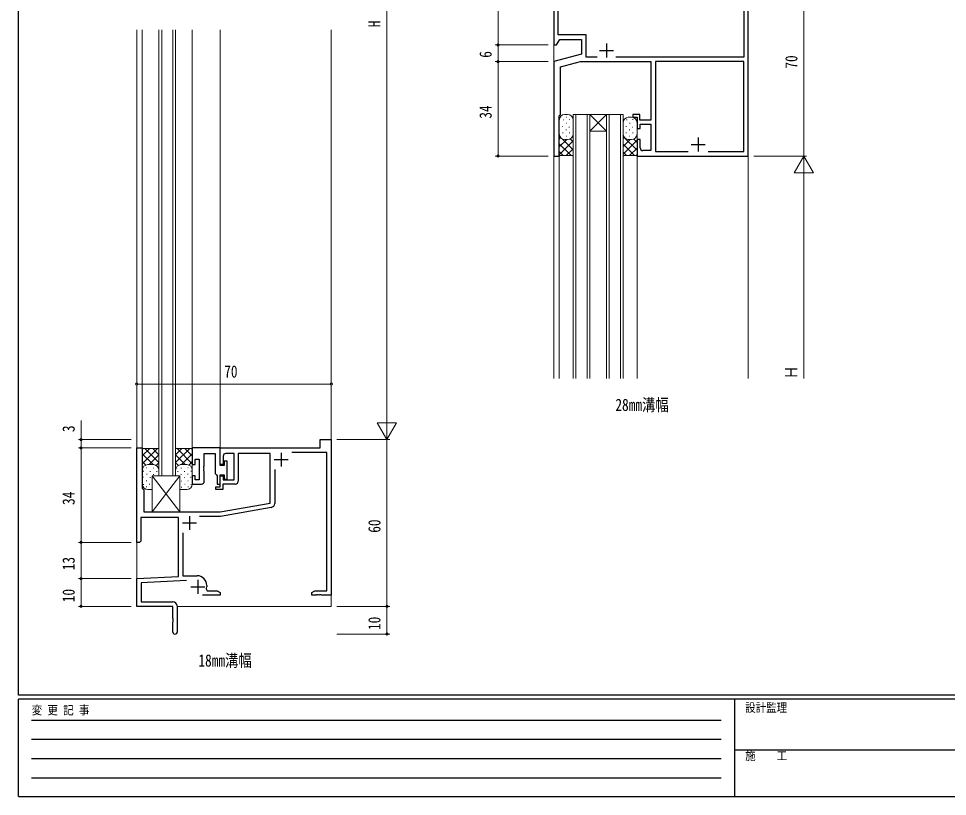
# Model space of a CAD drawing. Units: millimetres on the paper. Extents: x -397 to 397, y -282 to 282.
# Drawn here: x -393.9 to -59.8, y -282.1 to -2.2 of the extents above; entities that cross this region are included whole.
import ezdxf
from ezdxf.enums import TextEntityAlignment as Align

# ---------------------------------------------------------------- set-up
doc = ezdxf.new("R2010")
doc.units = ezdxf.units.MM
for name, color, linetype in [('0-1_USER1', 92, 'Continuous'), ('0-2_YKK_11', 134, 'Continuous'), ('0-7_YKK_ZWAK', 134, 'Continuous')]:
    doc.layers.add(name, color=color, linetype=linetype)
for name, color, linetype, lineweight in [('0-3_YKK_12', 40, 'Continuous', 18), ('0-4_YKK_13', 120, 'Continuous', 18), ('0-6_YKK_D', 200, 'Continuous', 18)]:
    doc.layers.add(name, color=color, linetype=linetype, lineweight=lineweight)
doc.styles.add('ＭＳ ゴシック', font='')
doc.styles.get('ＭＳ ゴシック').set_extended_font_data('MS Gothic')

msp = doc.modelspace()

# ---------------------------------------------------------------- linework, layer by layer
at = {"layer": '0-2_YKK_11'}
for p, q in [((-182.4, -11.2), (-182.4, -16.2)), ((-184.9, -13.7), (-179.9, -13.7)), ((-149.4, -45), (-149.4, -50)), ((-151.9, -47.5), (-146.9, -47.5)), ((-299.4, -158.4), (-299.4, -163.4)), ((-301.9, -160.9), (-296.9, -160.9)), ((-301.77, -164.47), (-301.77, -176.635)), ((-334.9, -183.7), (-329.9, -183.7)), ((-332.4, -181.2), (-332.4, -186.2)), ((-331.9, -206.7), (-326.9, -206.7)), ((-329.4, -204.2), (-329.4, -209.2)), ((-326.2, -206.2), (-326.2, -206.7)), ((-336.9, -213.57), (-336.9, -222.95))]:
    msp.add_line(p, q, dxfattribs=at)
for points in [[(-201.4, 18.3), (-201.4, -11.7), (-200.4, -11.7), (-199.245, -9.7), (-191.4, -9.7), (-191.4, -15.02), (-201.4, -17.7), (-201.4, -51.7), (-199.4, -51.7), (-199.4, -37.2), (-198.9, -36.7), (-198.9, -19.618), (-191.741, -17.7), (-166.4, -17.7), (-166.4, -38.7), (-170.4, -38.7), (-170.4, -36.7), (-172.9, -36.7), (-172.9, -37.7), (-171.4, -37.7), (-171.4, -41.7), (-170.3, -41.7), (-170.3, -40.2), (-166.4, -40.2), (-166.4, -49.7), (-169.3, -49.7)], [(-170.3, -48.7), (-170.3, -45.7), (-171.4, -45.7), (-171.4, -51.7), (-131.4, -51.7), (-131.4, 18.3), (-134.942, 18.3), (-135.125, 18.18), (-135.675, 18.18), (-135.858, 18.3), (-135.942, 18.3), (-136.125, 18.18), (-136.675, 18.18), (-136.858, 18.3), (-140.4, 18.3), (-140.4, 17.3), (-139.309, 16.67), (-133.03, 16.67), (-133.03, -16.07), (-179.037, -16.07)], [(-185.763, -16.07), (-189.77, -16.07), (-189.77, -8.07), (-199.77, -8.07), (-199.77, 16.67)], [(-145.813, -50.07), (-133.03, -50.07), (-133.03, -17.7), (-164.77, -17.7), (-164.77, -50.07), (-152.987, -50.07)], [(-320.3, -159.7), (-320.3, -162.7), (-321.4, -162.7), (-321.4, -156.7), (-285.4, -156.7), (-285.4, -153.7), (-281.4, -153.7), (-281.4, -209.7), (-284.942, -209.7), (-285.125, -209.58), (-285.675, -209.58), (-285.858, -209.7), (-285.942, -209.7), (-286.125, -209.58), (-286.675, -209.58), (-286.858, -209.7), (-288.4, -209.7), (-288.4, -208.7), (-287.309, -208.07), (-283.03, -208.07), (-283.03, -158.33), (-295.613, -158.33)], [(-338.4, -222.95), (-338.4, -219.371), (-338.257, -219.179), (-338.257, -218.221), (-338.4, -218.029), (-338.4, -213.7), (-351.4, -213.7), (-351.4, -203.7), (-336.4, -202.914), (-336.4, -181.7), (-349.9, -181.7), (-349.9, -190.2), (-350.4, -190.7), (-351.4, -190.7), (-351.4, -156.7), (-349.4, -156.7), (-349.4, -171.2), (-348.9, -171.7), (-348.9, -179.7), (-321.4, -179.7), (-303.4, -176.526), (-303.4, -158.7), (-314.9, -158.7), (-314.9, -168.7)], [(-321.4, -156.7), (-331.4, -156.7), (-331.4, -162.7), (-330.4, -162.7), (-330.4, -160.7), (-328.9, -160.7), (-328.9, -168.2), (-330.4, -168.2), (-330.4, -166.7), (-331.4, -166.7), (-331.4, -169.7), (-328.1, -169.7)], [(-327.1, -168.7), (-327.1, -165.158), (-327.22, -164.975), (-327.22, -164.425), (-327.1, -164.242), (-327.1, -164.158), (-327.22, -163.975), (-327.22, -163.425), (-327.1, -163.242), (-327.1, -158.7), (-323.2, -158.7), (-323.2, -165.9), (-322.7, -166.4), (-322.4, -166.7), (-322.4, -169.7), (-321.4, -169.7), (-321.4, -166.4), (-320, -166.4), (-320, -167.9), (-318.9, -167.9), (-318.9, -161.5), (-320, -161.5), (-320, -163), (-321.4, -163), (-321.4, -156.7)], [(-315.9, -169.7), (-320.4, -169.7), (-320.4, -171.7), (-322.9, -171.7), (-322.9, -170.7), (-321.4, -170.7), (-321.4, -166.7), (-320.3, -166.7), (-320.3, -168.2), (-316.4, -168.2), (-316.4, -158.7), (-319.3, -158.7)], [(-303.01, -178.112), (-321.257, -181.33), (-328.83, -181.33)], [(-334.77, -187.27), (-334.77, -202.7), (-329.7, -202.7)], [(-333.513, -204.395), (-349.77, -205.247), (-349.77, -212.07), (-338.4, -212.07)], [(-326.353, -207.678), (-326.068, -208.07), (-322.491, -208.07), (-321.4, -208.7), (-321.4, -209.7), (-327.75, -209.7)]]:
    msp.add_lwpolyline(points, dxfattribs=at)
for centre, radius, start, end in [((-169.3, -48.7), 1, 180.00001, 269.99999), ((-319.3, -159.7), 1, 90.00001, 179.99999), ((-328.1, -168.7), 1, 270.00001, 359.99999), ((-315.9, -168.7), 1, 270.00001, 359.99999), ((-303.27, -176.635), 1.5, 280.00001, 359.99999), ((-329.7, -206.2), 3.5, 0.00001, 89.99999), ((-329.4, -206.7), 3.2, 342.19882, 359.99998), ((-338.4, -213.57), 1.5, 0.00001, 89.99999), ((-337.65, -222.95), 0.75, 179.99999, 0.00001)]:
    msp.add_arc(centre, radius, start, end, dxfattribs=at)
at = {"layer": '0-3_YKK_12'}
for p, q in [((-201.4, 18.3), (-201.4, -131.7)), ((-131.4, 18.3), (-131.4, -131.7)), ((-351.4, -213.7), (-351.4, -6.2)), ((-349.4, -6.2), (-349.4, -157)), ((-343.4, -166.7), (-343.4, -6.2)), ((-342.4, -166.7), (-342.4, -6.2)), ((-338.4, -166.7), (-338.4, -6.2)), ((-337.4, -166.7), (-337.4, -6.2)), ((-331.4, -157), (-331.4, -6.2)), ((-321.4, -157), (-321.4, -6.2)), ((-194.4, -36.7), (-194.4, -131.7)), ((-188.4, -36.7), (-194.4, -36.7)), ((-193.4, -36.7), (-193.4, -131.7)), ((-189.4, -36.7), (-189.4, -131.7)), ((-182.4, -36.7), (-188.4, -42.7)), ((-182.4, -36.7), (-188.4, -36.7)), ((-188.4, -36.7), (-188.4, -131.7)), ((-188.4, -36.7), (-182.4, -42.7)), ((-176.4, -36.7), (-182.4, -36.7)), ((-182.4, -131.7), (-182.4, -36.7)), ((-181.4, -131.7), (-181.4, -36.7)), ((-177.4, -131.7), (-177.4, -36.7)), ((-176.4, -131.7), (-176.4, -36.7)), ((-188.4, -42.7), (-182.4, -42.7)), ((-199.4, -131.7), (-199.4, -51.4)), ((-171.4, -51.4), (-171.4, -131.7)), ((-343.4, -166.7), (-337.4, -166.7))]:
    msp.add_line(p, q, dxfattribs=at)
msp.add_lwpolyline([(-336.9, -213.7), (-281.4, -213.7), (-281.4, -6.2)], dxfattribs=at)
at = {"layer": '0-4_YKK_13'}
for p, q in [((-197.4, -36.7), (-196.4, -36.7)), ((-199.4, -51.7), (-199.4, -38.7)), ((-198.024, -38.617), (-197.824, -38.617)), ((-196.941, -39.844), (-196.741, -39.844)), ((-196.845, -37.678), (-196.645, -37.678)), ((-195.858, -38.544), (-195.658, -38.544)), ((-194.4, -38.7), (-194.4, -51.7)), ((-176.4, -51.7), (-176.4, -39.7)), ((-175.224, -38.617), (-175.024, -38.617)), ((-174.6, -37.7), (-173.4, -37.7)), ((-174.141, -39.844), (-173.941, -39.844)), ((-173.058, -38.544), (-172.858, -38.544)), ((-171.4, -39.7), (-171.4, -51.7)), ((-198.264, -41.071), (-198.064, -41.071)), ((-198.216, -43.261), (-198.016, -43.261)), ((-197.013, -42.274), (-196.813, -42.274)), ((-195.906, -41.24), (-195.706, -41.24)), ((-195.81, -43.357), (-195.61, -43.357)), ((-175.464, -41.071), (-175.264, -41.071)), ((-175.416, -43.261), (-175.216, -43.261)), ((-174.213, -42.274), (-174.013, -42.274)), ((-173.106, -41.24), (-172.906, -41.24)), ((-173.01, -43.357), (-172.81, -43.357)), ((-198.89, -45.034), (-199.4, -45.543)), ((-196.728, -45.7), (-199.4, -48.372)), ((-194.4, -46.2), (-199.4, -51.2)), ((-198.329, -45.471), (-194.4, -49.4)), ((-197.4, -45.7), (-196.4, -45.7)), ((-196.965, -44.56), (-196.765, -44.56)), ((-195.49, -45.481), (-194.4, -46.572)), ((-176.09, -45.034), (-176.4, -45.343)), ((-173.928, -45.7), (-176.4, -48.172)), ((-171.4, -46), (-176.4, -51)), ((-176.028, -44.972), (-171.4, -49.6)), ((-174.6, -45.7), (-173.4, -45.7)), ((-174.165, -44.56), (-173.965, -44.56)), ((-172.627, -45.545), (-171.4, -46.772)), ((-199.4, -47.228), (-195.128, -51.5)), ((-199.4, -50.057), (-197.957, -51.5)), ((-194.4, -49.028), (-196.872, -51.5)), ((-176.4, -47.428), (-172.328, -51.5)), ((-171.4, -48.828), (-174.072, -51.5)), ((-199.4, -51.7), (-199.2, -51.5)), ((-199.2, -51.5), (-194.6, -51.5)), ((-194.4, -51.7), (-194.6, -51.5)), ((-194.4, -51.357), (-194.572, -51.528)), ((-176.4, -50.257), (-175.157, -51.5)), ((-176.4, -51.5), (-171.6, -51.5)), ((-176.4, -51.7), (-176.2, -51.5)), ((-171.4, -51.157), (-171.743, -51.5)), ((-171.4, -51.7), (-171.6, -51.5)), ((-349.4, -156.7), (-349.2, -156.9)), ((-349.4, -169.7), (-349.4, -156.7)), ((-349.4, -159.572), (-346.728, -156.9)), ((-349.4, -157.243), (-349.057, -156.9)), ((-349.4, -162.4), (-343.9, -156.9)), ((-343.4, -156.9), (-349.2, -156.9)), ((-343.4, -161.972), (-348.472, -156.9)), ((-343.4, -159.143), (-345.643, -156.9)), ((-343.4, -156.7), (-343.6, -156.9)), ((-343.4, -156.7), (-343.4, -166.7)), ((-337.4, -156.7), (-337.2, -156.9)), ((-337.4, -156.7), (-337.4, -166.7)), ((-337.4, -161.972), (-332.328, -156.9)), ((-337.4, -159.143), (-335.157, -156.9)), ((-337.4, -156.9), (-331.6, -156.9)), ((-331.4, -162.4), (-336.9, -156.9)), ((-331.4, -159.572), (-334.072, -156.9)), ((-331.4, -157.243), (-331.743, -156.9)), ((-331.4, -156.7), (-331.6, -156.9)), ((-331.4, -169.7), (-331.4, -156.7)), ((-345.5, -162.7), (-349.4, -158.8)), ((-346.872, -162.7), (-343.4, -159.228)), ((-333.928, -162.7), (-337.4, -159.228)), ((-335.3, -162.7), (-331.4, -158.8)), ((-348.173, -162.855), (-349.4, -161.628)), ((-345.2, -162.7), (-347.4, -162.7)), ((-344.272, -162.929), (-343.4, -162.057)), ((-336.528, -162.929), (-337.4, -162.057)), ((-335.6, -162.7), (-333.4, -162.7)), ((-332.627, -162.855), (-331.4, -161.628)), ((-348.89, -165.043), (-349.09, -165.043)), ((-347.735, -163.84), (-347.935, -163.84)), ((-347.687, -166.126), (-347.887, -166.126)), ((-346.484, -165.139), (-346.684, -165.139)), ((-345.9, -166.7), (-345.9, -179.7)), ((-345.9, -179.7), (-335.9, -166.7)), ((-345.9, -166.7), (-335.9, -179.7)), ((-345.329, -163.936), (-345.529, -163.936)), ((-345.281, -166.222), (-345.481, -166.222)), ((-344.077, -165.235), (-344.277, -165.235)), ((-336.723, -165.235), (-336.523, -165.235)), ((-335.519, -166.222), (-335.319, -166.222)), ((-335.471, -163.936), (-335.271, -163.936)), ((-334.316, -165.139), (-334.116, -165.139)), ((-333.113, -166.126), (-332.913, -166.126)), ((-333.065, -163.84), (-332.865, -163.84)), ((-331.91, -165.043), (-331.71, -165.043)), ((-348.842, -169.856), (-349.042, -169.856)), ((-348.794, -167.16), (-348.994, -167.16)), ((-347.759, -168.556), (-347.959, -168.556)), ((-346.676, -169.783), (-346.876, -169.783)), ((-346.436, -167.329), (-346.636, -167.329)), ((-335.447, -168.652), (-335.247, -168.652)), ((-334.364, -167.329), (-334.164, -167.329)), ((-334.124, -169.783), (-333.924, -169.783)), ((-333.041, -168.556), (-332.841, -168.556)), ((-332.006, -167.16), (-331.806, -167.16)), ((-331.958, -169.856), (-331.758, -169.856)), ((-347.8, -170.677), (-348, -170.677)), ((-345.9, -171.7), (-347.4, -171.7)), ((-335.6, -171.7), (-333.4, -171.7)), ((-335.406, -170.773), (-335.206, -170.773)), ((-333, -170.677), (-332.8, -170.677)), ((-335.9, -179.7), (-345.9, -179.7))]:
    msp.add_line(p, q, dxfattribs=at)
msp.add_lwpolyline([(-345.9, -166.7), (-335.9, -166.7), (-335.9, -179.7)], dxfattribs=at)
for centre, start, end in [((-197.4, -38.7), 90, 180), ((-196.4, -38.7), 0, 90), ((-174.4, -39.7), 90, 180), ((-173.4, -39.7), 0, 90), ((-197.4, -43.7), 180, 270), ((-196.4, -43.7), 270, 0), ((-174.4, -43.7), 180, 270), ((-173.4, -43.7), 270, 0), ((-347.4, -164.7), 90, 180), ((-345.4, -164.7), 0, 90), ((-335.4, -164.7), 90, 180), ((-333.4, -164.7), 0, 90), ((-347.4, -169.7), 180, 270), ((-333.4, -169.7), 270, 0), ((-335.4, -169.7), 255.52249, 270)]:
    msp.add_arc(centre, 2, start, end, dxfattribs=at)
at = {"layer": '0-6_YKK_D'}
for p, q in [((-261.4, 139.3), (-261.4, -146.7)), ((-221.4, 18.3), (-221.4, -11.7)), ((-111.4, 18.3), (-111.4, -51.7)), ((-203.4, -11.7), (-222.4, -11.7)), ((-203.4, -11.7), (-222.4, -11.7)), ((-221.4, -11.7), (-221.4, -17.7)), ((-203.4, -17.7), (-222.4, -17.7)), ((-203.4, -17.7), (-222.4, -17.7)), ((-221.4, -51.7), (-221.4, -17.7)), ((-203.4, -51.7), (-222.4, -51.7)), ((-129.4, -51.7), (-110.4, -51.7)), ((-129.4, -51.7), (-110.4, -51.7)), ((-111.4, -51.7), (-114.9, -57.762)), ((-111.4, -51.7), (-107.9, -57.762)), ((-111.4, -51.7), (-111.4, -63.824)), ((-114.9, -57.762), (-107.9, -57.762)), ((-111.4, -131.7), (-111.4, -58.7)), ((-351.4, -133.7), (-281.4, -133.7)), ((-261.4, -153.7), (-261.4, -141.576)), ((-261.4, -153.7), (-264.9, -147.638)), ((-257.9, -147.638), (-264.9, -147.638)), ((-261.4, -153.7), (-257.9, -147.638)), ((-353.4, -153.7), (-372.4, -153.7)), ((-279.4, -153.7), (-260.4, -153.7)), ((-261.4, -213.7), (-261.4, -153.7)), ((-353.4, -156.7), (-372.4, -156.7)), ((-353.4, -156.7), (-372.4, -156.7)), ((-371.4, -156.7), (-371.4, -190.7)), ((-353.4, -190.7), (-372.4, -190.7)), ((-353.4, -190.7), (-372.4, -190.7)), ((-371.4, -190.7), (-371.4, -203.7)), ((-353.4, -203.7), (-372.4, -203.7)), ((-353.4, -203.7), (-372.4, -203.7)), ((-371.4, -213.7), (-371.4, -203.7)), ((-353.4, -213.7), (-372.4, -213.7)), ((-279.4, -213.7), (-260.4, -213.7)), ((-279.4, -213.7), (-260.4, -213.7)), ((-261.4, -213.7), (-261.4, -223.7)), ((-279.4, -223.7), (-260.4, -223.7))]:
    msp.add_line(p, q, dxfattribs=at)
msp.add_lwpolyline([(-371.4, -156.7), (-371.4, -153.7), (-371.4, -146.8)], dxfattribs=at)
for centre in [(-221.4, -11.7), (-221.4, -11.7), (-221.4, -17.7), (-221.4, -17.7), (-221.4, -51.7), (-351.4, -133.7), (-281.4, -133.7), (-371.4, -153.7), (-371.4, -156.7), (-371.4, -156.7), (-371.4, -190.7), (-371.4, -190.7), (-371.4, -203.7), (-371.4, -203.7), (-371.4, -213.7), (-261.4, -213.7), (-261.4, -213.7), (-261.4, -223.7)]:
    msp.add_circle(centre, 0.425, dxfattribs=at)
at = {"layer": '0-7_YKK_ZWAK'}
for p, q in [((-393.9, -245.7), (-393.9, 279.3)), ((376.1, -245.7), (-393.9, -245.7)), ((338.3, -247.1), (-393.9, -247.1)), ((-393.9, -282.1), (-393.9, -247.1)), ((-136.3, -247.1), (-136.3, -282.1)), ((-389.301, -254.612), (-141.109, -254.612)), ((-389.301, -261.541), (-141.109, -261.541)), ((-136.3, -265.299), (-7.5, -265.299)), ((-389.301, -268.47), (-141.109, -268.47)), ((-389.301, -275.398), (-141.109, -275.398)), ((-393.9, -282.1), (338.3, -282.1))]:
    msp.add_line(p, q, dxfattribs=at)

# ---------------------------------------------------------------- texts
at = {"layer": '0-1_USER1', "style": 'ＭＳ ゴシック', "width": 0.8}
for s, p in [('28mm溝幅', (-179.2, -144.7)), ('18mm溝幅', (-329.2, -236.7))]:
    msp.add_text(s, height=4.399, dxfattribs=at).set_placement(p, align=Align.BOTTOM_LEFT)
at = {"layer": '0-6_YKK_D', "style": 'ＭＳ ゴシック', "width": 0.8}
for s, p in [('H', (-262.4, -5.3)), ('6', (-222.4, -16.3)), ('70', (-112.4, -20.22)), ('34', (-222.4, -38.22)), ('Ｈ', (-112.4, -131.94)), ('3', (-372.4, -151)), ('34', (-372.4, -177.22)), ('60', (-262.4, -187.22)), ('13', (-372.4, -200.72)), ('10', (-372.4, -212.22)), ('10', (-262.4, -222.22))]:
    msp.add_text(s, height=4.399, rotation=90, dxfattribs=at).set_placement(p, align=Align.BOTTOM_LEFT)
msp.add_text('70', height=4.399, dxfattribs=at).set_placement((-319.92, -132.7), align=Align.BOTTOM_LEFT)
at = {"layer": '0-7_YKK_ZWAK', "style": 'ＭＳ ゴシック', "width": 0.9}
for s, p in [('変 更 記 事', (-389.186, -253.547)), ('設計監理', (-132.531, -252.633)), ('施\u3000\u3000工', (-132.531, -269.954))]:
    msp.add_text(s, height=3.079, dxfattribs=at).set_placement(p, align=Align.BOTTOM_LEFT)

doc.saveas('drawing.dxf')
